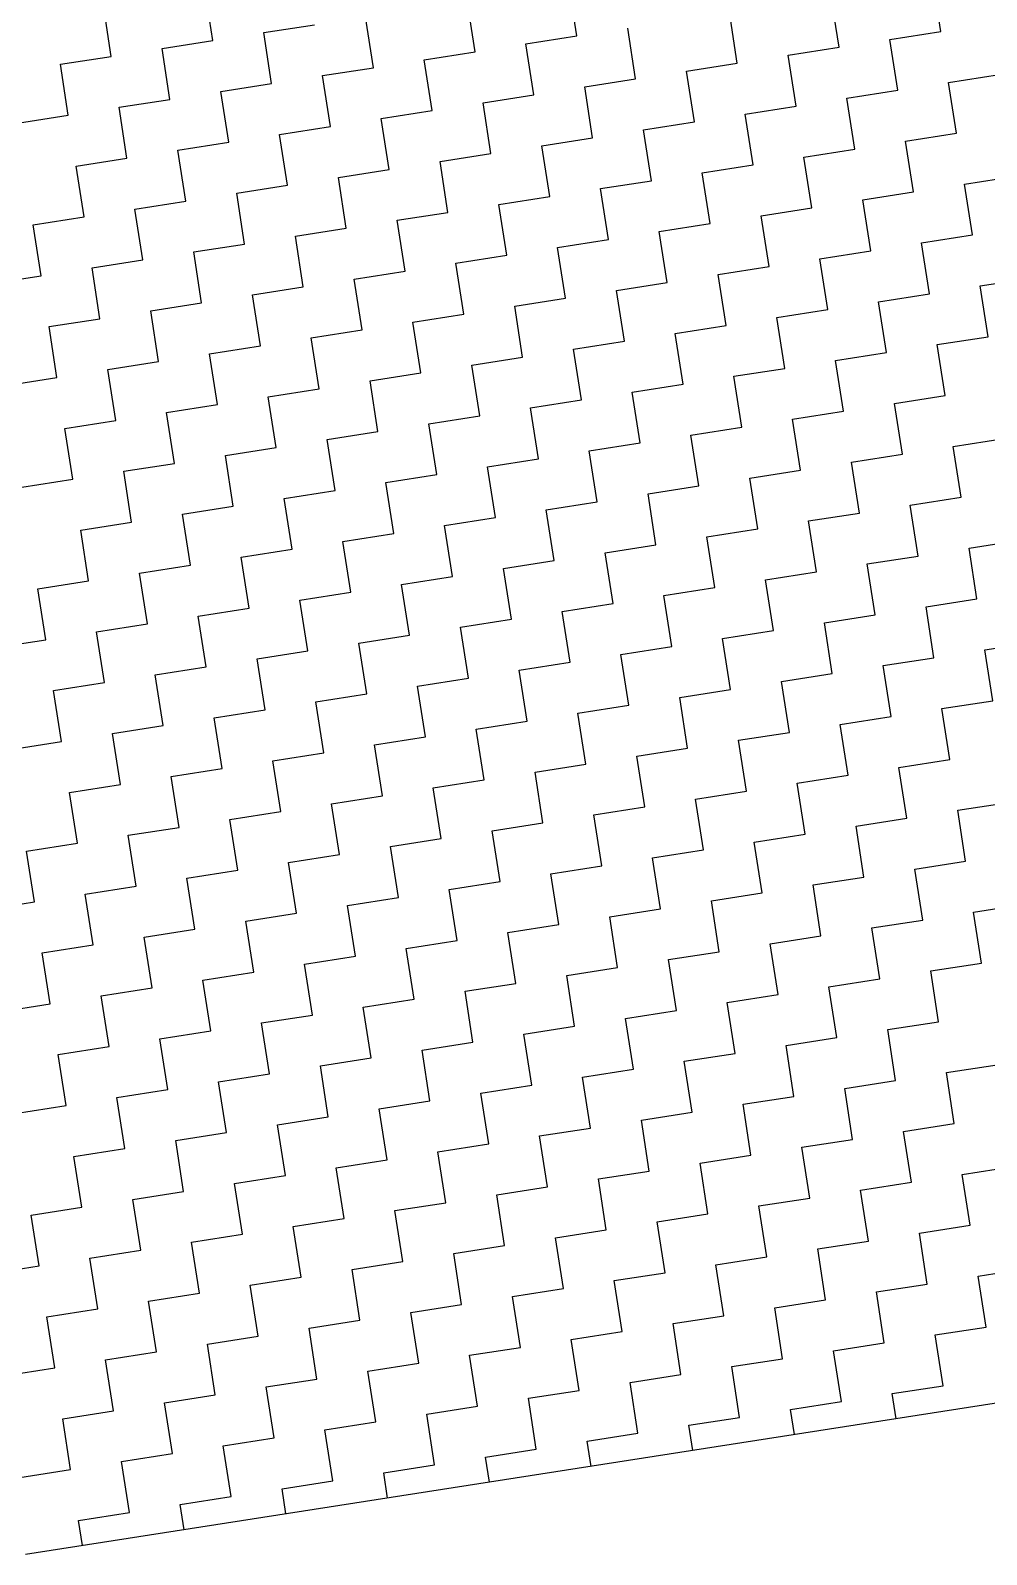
# Model space of a CAD drawing. Header units: metres. Extents: x 288488 to 290462, y 1999122 to 2001536.
# Drawn here: x 290092.7 to 290184.9, y 1999770.1 to 1999916.9 of the extents above; entities that cross this region are included whole.
import ezdxf

# ---------------------------------------------------------------- set-up
doc = ezdxf.new("R2010")
doc.units = ezdxf.units.M
doc.header["$MEASUREMENT"] = 0
doc.layers.add('POLY_HATCH', color=12, linetype='Continuous')

msp = doc.modelspace()

# ---------------------------------------------------------------- linework, layer by layer
at = {"layer": 'POLY_HATCH', "linetype": 'Continuous'}
for p, q in [((290145.4, 1999916.35), (290144.64, 1999921.25)), ((290180.47, 1999916.78), (290179.71, 1999921.69)), ((290110.33, 1999915.91), (290109.57, 1999920.81)), ((290135.6, 1999914.82), (290134.83, 1999919.72)), ((290170.67, 1999915.26), (290169.9, 1999920.16)), ((290100.53, 1999914.38), (290099.77, 1999919.28)), ((290125.8, 1999913.29), (290125.03, 1999918.2)), ((290160.86, 1999913.73), (290160.1, 1999918.63)), ((290115.23, 1999916.67), (290120.13, 1999917.43)), ((290115.99, 1999911.77), (290115.23, 1999916.67)), ((290151.06, 1999912.21), (290150.3, 1999917.11)), ((290175.57, 1999916.02), (290180.47, 1999916.78)), ((290105.43, 1999915.14), (290110.33, 1999915.91)), ((290106.19, 1999910.24), (290105.43, 1999915.14)), ((290140.5, 1999915.58), (290145.4, 1999916.35)), ((290141.26, 1999910.68), (290140.5, 1999915.58)), ((290165.77, 1999914.5), (290170.67, 1999915.26)), ((290176.33, 1999911.12), (290175.57, 1999916.02)), ((290095.63, 1999913.62), (290100.53, 1999914.38)), ((290096.39, 1999908.72), (290095.63, 1999913.62)), ((290130.7, 1999914.06), (290135.6, 1999914.82)), ((290131.46, 1999909.16), (290130.7, 1999914.06)), ((290155.96, 1999912.97), (290160.86, 1999913.73)), ((290166.53, 1999909.6), (290165.77, 1999914.5)), ((290120.89, 1999912.53), (290125.8, 1999913.29)), ((290121.66, 1999907.63), (290120.89, 1999912.53)), ((290146.16, 1999911.45), (290151.06, 1999912.21)), ((290156.73, 1999908.07), (290155.96, 1999912.97)), ((290181.23, 1999911.88), (290186.13, 1999912.65)), ((290111.09, 1999911.01), (290115.99, 1999911.77)), ((290111.86, 1999906.11), (290111.09, 1999911.01)), ((290136.36, 1999909.92), (290141.26, 1999910.68)), ((290146.92, 1999906.54), (290146.16, 1999911.45)), ((290171.43, 1999910.36), (290176.33, 1999911.12)), ((290181.99, 1999906.98), (290181.23, 1999911.88)), ((290101.29, 1999909.48), (290106.19, 1999910.24)), ((290102.05, 1999904.58), (290101.29, 1999909.48)), ((290137.12, 1999905.02), (290136.36, 1999909.92)), ((290161.63, 1999908.83), (290166.53, 1999909.6)), ((290172.19, 1999905.46), (290171.43, 1999910.36)), ((290091.49, 1999907.96), (290096.39, 1999908.72)), ((290126.56, 1999908.39), (290131.46, 1999909.16)), ((290127.32, 1999903.49), (290126.56, 1999908.39)), ((290151.83, 1999907.31), (290156.73, 1999908.07)), ((290162.39, 1999903.93), (290161.63, 1999908.83)), ((290116.76, 1999906.87), (290121.66, 1999907.63)), ((290117.52, 1999901.97), (290116.76, 1999906.87)), ((290142.02, 1999905.78), (290146.92, 1999906.54)), ((290152.59, 1999902.41), (290151.83, 1999907.31)), ((290177.09, 1999906.22), (290181.99, 1999906.98)), ((290106.95, 1999905.34), (290111.86, 1999906.11)), ((290107.72, 1999900.44), (290106.95, 1999905.34)), ((290132.22, 1999904.26), (290137.12, 1999905.02)), ((290142.79, 1999900.88), (290142.02, 1999905.78)), ((290167.29, 1999904.69), (290172.19, 1999905.46)), ((290177.86, 1999901.32), (290177.09, 1999906.22)), ((290097.15, 1999903.82), (290102.05, 1999904.58)), ((290097.92, 1999898.92), (290097.15, 1999903.82)), ((290122.42, 1999902.73), (290127.32, 1999903.49)), ((290132.98, 1999899.35), (290132.22, 1999904.26)), ((290157.49, 1999903.17), (290162.39, 1999903.93)), ((290168.05, 1999899.79), (290167.29, 1999904.69)), ((290112.62, 1999901.2), (290117.52, 1999901.97)), ((290123.18, 1999897.83), (290122.42, 1999902.73)), ((290147.69, 1999901.64), (290152.59, 1999902.41)), ((290158.25, 1999898.27), (290157.49, 1999903.17)), ((290182.76, 1999902.08), (290187.66, 1999902.84)), ((290183.52, 1999897.18), (290182.76, 1999902.08)), ((290102.82, 1999899.68), (290107.72, 1999900.44)), ((290113.38, 1999896.3), (290112.62, 1999901.2)), ((290137.89, 1999900.12), (290142.79, 1999900.88)), ((290148.45, 1999896.74), (290147.69, 1999901.64)), ((290172.95, 1999900.56), (290177.86, 1999901.32)), ((290173.72, 1999895.66), (290172.95, 1999900.56)), ((290103.58, 1999894.78), (290102.82, 1999899.68)), ((290128.08, 1999898.59), (290132.98, 1999899.35)), ((290138.65, 1999895.22), (290137.89, 1999900.12)), ((290163.15, 1999899.03), (290168.05, 1999899.79)), ((290163.92, 1999894.13), (290163.15, 1999899.03)), ((290093.01, 1999898.15), (290097.92, 1999898.92)), ((290093.78, 1999893.25), (290093.01, 1999898.15)), ((290118.28, 1999897.07), (290123.18, 1999897.83)), ((290128.85, 1999893.69), (290128.08, 1999898.59)), ((290153.35, 1999897.51), (290158.25, 1999898.27)), ((290154.11, 1999892.6), (290153.35, 1999897.51)), ((290108.48, 1999895.54), (290113.38, 1999896.3)), ((290119.04, 1999892.17), (290118.28, 1999897.07)), ((290143.55, 1999895.98), (290148.45, 1999896.74)), ((290178.62, 1999896.42), (290183.52, 1999897.18)), ((290179.38, 1999891.52), (290178.62, 1999896.42)), ((290098.68, 1999894.02), (290103.58, 1999894.78)), ((290109.24, 1999890.64), (290108.48, 1999895.54)), ((290133.75, 1999894.45), (290138.65, 1999895.22)), ((290144.31, 1999891.08), (290143.55, 1999895.98)), ((290168.82, 1999894.89), (290173.72, 1999895.66)), ((290169.58, 1999889.99), (290168.82, 1999894.89)), ((290088.88, 1999892.49), (290093.78, 1999893.25)), ((290099.44, 1999889.11), (290098.68, 1999894.02)), ((290123.95, 1999892.93), (290128.85, 1999893.69)), ((290134.51, 1999889.55), (290133.75, 1999894.45)), ((290159.01, 1999893.37), (290163.92, 1999894.13)), ((290159.78, 1999888.47), (290159.01, 1999893.37)), ((290114.14, 1999891.4), (290119.04, 1999892.17)), ((290124.71, 1999888.03), (290123.95, 1999892.93)), ((290149.21, 1999891.84), (290154.11, 1999892.6)), ((290149.98, 1999886.94), (290149.21, 1999891.84)), ((290184.28, 1999892.28), (290189.18, 1999893.04)), ((290185.05, 1999887.38), (290184.28, 1999892.28)), ((290104.34, 1999889.88), (290109.24, 1999890.64)), ((290114.91, 1999886.5), (290114.14, 1999891.4)), ((290139.41, 1999890.32), (290144.31, 1999891.08)), ((290140.17, 1999885.42), (290139.41, 1999890.32)), ((290174.48, 1999890.75), (290179.38, 1999891.52)), ((290175.24, 1999885.85), (290174.48, 1999890.75)), ((290094.54, 1999888.35), (290099.44, 1999889.11)), ((290105.1, 1999884.98), (290104.34, 1999889.88)), ((290129.61, 1999888.79), (290134.51, 1999889.55)), ((290130.37, 1999883.89), (290129.61, 1999888.79)), ((290164.68, 1999889.23), (290169.58, 1999889.99)), ((290165.44, 1999884.33), (290164.68, 1999889.23)), ((290095.3, 1999883.45), (290094.54, 1999888.35)), ((290119.81, 1999887.26), (290124.71, 1999888.03)), ((290120.57, 1999882.36), (290119.81, 1999887.26)), ((290154.88, 1999887.7), (290159.78, 1999888.47)), ((290155.64, 1999882.8), (290154.88, 1999887.7)), ((290180.14, 1999886.62), (290185.05, 1999887.38)), ((290110.01, 1999885.74), (290114.91, 1999886.5)), ((290110.77, 1999880.84), (290110.01, 1999885.74)), ((290145.08, 1999886.18), (290149.98, 1999886.94)), ((290145.84, 1999881.28), (290145.08, 1999886.18)), ((290170.34, 1999885.09), (290175.24, 1999885.85)), ((290180.91, 1999881.72), (290180.14, 1999886.62)), ((290100.2, 1999884.21), (290105.1, 1999884.98)), ((290135.27, 1999884.65), (290140.17, 1999885.42)), ((290136.04, 1999879.75), (290135.27, 1999884.65)), ((290160.54, 1999883.57), (290165.44, 1999884.33)), ((290171.11, 1999880.19), (290170.34, 1999885.09)), ((290090.4, 1999882.69), (290095.3, 1999883.45)), ((290100.97, 1999879.31), (290100.2, 1999884.21)), ((290125.47, 1999883.13), (290130.37, 1999883.89)), ((290126.23, 1999878.23), (290125.47, 1999883.13)), ((290150.74, 1999882.04), (290155.64, 1999882.8)), ((290161.3, 1999878.66), (290160.54, 1999883.57)), ((290115.67, 1999881.6), (290120.57, 1999882.36)), ((290116.43, 1999876.7), (290115.67, 1999881.6)), ((290151.5, 1999877.14), (290150.74, 1999882.04)), ((290176.01, 1999880.95), (290180.91, 1999881.72)), ((290105.87, 1999880.08), (290110.77, 1999880.84)), ((290106.63, 1999875.17), (290105.87, 1999880.08)), ((290140.94, 1999880.51), (290145.84, 1999881.28)), ((290141.7, 1999875.61), (290140.94, 1999880.51)), ((290166.2, 1999879.43), (290171.11, 1999880.19)), ((290176.77, 1999876.05), (290176.01, 1999880.95)), ((290096.07, 1999878.55), (290100.97, 1999879.31)), ((290096.83, 1999873.65), (290096.07, 1999878.55)), ((290131.14, 1999878.99), (290136.04, 1999879.75)), ((290131.9, 1999874.09), (290131.14, 1999878.99)), ((290156.4, 1999877.9), (290161.3, 1999878.66)), ((290166.97, 1999874.53), (290166.2, 1999879.43)), ((290121.33, 1999877.46), (290126.23, 1999878.23)), ((290122.1, 1999872.56), (290121.33, 1999877.46)), ((290146.6, 1999876.38), (290151.5, 1999877.14)), ((290157.17, 1999873), (290156.4, 1999877.9)), ((290181.67, 1999876.81), (290186.57, 1999877.58)), ((290111.53, 1999875.94), (290116.43, 1999876.7)), ((290112.29, 1999871.04), (290111.53, 1999875.94)), ((290136.8, 1999874.85), (290141.7, 1999875.61)), ((290147.36, 1999871.48), (290146.6, 1999876.38)), ((290171.87, 1999875.29), (290176.77, 1999876.05)), ((290182.43, 1999871.91), (290181.67, 1999876.81)), ((290101.73, 1999874.41), (290106.63, 1999875.17)), ((290102.49, 1999869.51), (290101.73, 1999874.41)), ((290127, 1999873.32), (290131.9, 1999874.09)), ((290137.56, 1999869.95), (290136.8, 1999874.85)), ((290162.07, 1999873.76), (290166.97, 1999874.53)), ((290172.63, 1999870.39), (290171.87, 1999875.29)), ((290091.93, 1999872.89), (290096.83, 1999873.65)), ((290117.2, 1999871.8), (290122.1, 1999872.56)), ((290127.76, 1999868.42), (290127, 1999873.32)), ((290152.26, 1999872.24), (290157.17, 1999873)), ((290162.83, 1999868.86), (290162.07, 1999873.76)), ((290107.39, 1999870.27), (290112.29, 1999871.04)), ((290117.96, 1999866.9), (290117.2, 1999871.8)), ((290142.46, 1999870.71), (290147.36, 1999871.48)), ((290153.03, 1999867.34), (290152.26, 1999872.24)), ((290177.53, 1999871.15), (290182.43, 1999871.91)), ((290178.29, 1999866.25), (290177.53, 1999871.15)), ((290108.16, 1999865.37), (290107.39, 1999870.27)), ((290132.66, 1999869.19), (290137.56, 1999869.95)), ((290143.23, 1999865.81), (290142.46, 1999870.71)), ((290167.73, 1999869.63), (290172.63, 1999870.39)), ((290168.49, 1999864.72), (290167.73, 1999869.63)), ((290097.59, 1999868.75), (290102.49, 1999869.51)), ((290098.35, 1999863.85), (290097.59, 1999868.75)), ((290122.86, 1999867.66), (290127.76, 1999868.42)), ((290133.42, 1999864.29), (290132.66, 1999869.19)), ((290157.93, 1999868.1), (290162.83, 1999868.86)), ((290158.69, 1999863.2), (290157.93, 1999868.1)), ((290113.06, 1999866.14), (290117.96, 1999866.9)), ((290123.62, 1999862.76), (290122.86, 1999867.66)), ((290148.13, 1999866.57), (290153.03, 1999867.34)), ((290183.2, 1999867.01), (290188.1, 1999867.78)), ((290183.96, 1999862.11), (290183.2, 1999867.01)), ((290103.26, 1999864.61), (290108.16, 1999865.37)), ((290113.82, 1999861.23), (290113.06, 1999866.14)), ((290138.32, 1999865.05), (290143.23, 1999865.81)), ((290148.89, 1999861.67), (290148.13, 1999866.57)), ((290173.39, 1999865.49), (290178.29, 1999866.25)), ((290174.16, 1999860.59), (290173.39, 1999865.49)), ((290093.45, 1999863.08), (290098.35, 1999863.85)), ((290104.02, 1999859.71), (290103.26, 1999864.61)), ((290128.52, 1999863.52), (290133.42, 1999864.29)), ((290139.09, 1999860.15), (290138.32, 1999865.05)), ((290163.59, 1999863.96), (290168.49, 1999864.72)), ((290164.35, 1999859.06), (290163.59, 1999863.96)), ((290094.22, 1999858.18), (290093.45, 1999863.08)), ((290118.72, 1999862), (290123.62, 1999862.76)), ((290129.29, 1999858.62), (290128.52, 1999863.52)), ((290153.79, 1999862.44), (290158.69, 1999863.2)), ((290154.55, 1999857.54), (290153.79, 1999862.44)), ((290108.92, 1999860.47), (290113.82, 1999861.23)), ((290119.48, 1999857.1), (290118.72, 1999862)), ((290143.99, 1999860.91), (290148.89, 1999861.67)), ((290144.75, 1999856.01), (290143.99, 1999860.91)), ((290179.06, 1999861.35), (290183.96, 1999862.11)), ((290179.82, 1999856.45), (290179.06, 1999861.35)), ((290099.12, 1999858.95), (290104.02, 1999859.71)), ((290109.68, 1999855.57), (290108.92, 1999860.47)), ((290134.19, 1999859.38), (290139.09, 1999860.15)), ((290134.95, 1999854.48), (290134.19, 1999859.38)), ((290169.26, 1999859.82), (290174.16, 1999860.59)), ((290170.02, 1999854.92), (290169.26, 1999859.82)), ((290089.32, 1999857.42), (290094.22, 1999858.18)), ((290099.88, 1999854.05), (290099.12, 1999858.95)), ((290124.38, 1999857.86), (290129.29, 1999858.62)), ((290125.15, 1999852.96), (290124.38, 1999857.86)), ((290159.45, 1999858.3), (290164.35, 1999859.06)), ((290160.22, 1999853.4), (290159.45, 1999858.3)), ((290184.72, 1999857.21), (290189.62, 1999857.97)), ((290114.58, 1999856.33), (290119.48, 1999857.1)), ((290149.65, 1999856.77), (290154.55, 1999857.54)), ((290150.41, 1999851.87), (290149.65, 1999856.77)), ((290174.92, 1999855.69), (290179.82, 1999856.45)), ((290185.48, 1999852.31), (290184.72, 1999857.21)), ((290104.78, 1999854.81), (290109.68, 1999855.57)), ((290115.35, 1999851.43), (290114.58, 1999856.33)), ((290139.85, 1999855.25), (290144.75, 1999856.01)), ((290140.61, 1999850.35), (290139.85, 1999855.25)), ((290165.12, 1999854.16), (290170.02, 1999854.92)), ((290175.68, 1999850.78), (290174.92, 1999855.69)), ((290094.98, 1999853.28), (290099.88, 1999854.05)), ((290105.54, 1999849.91), (290104.78, 1999854.81)), ((290130.05, 1999853.72), (290134.95, 1999854.48)), ((290130.81, 1999848.82), (290130.05, 1999853.72)), ((290165.88, 1999849.26), (290165.12, 1999854.16)), ((290095.74, 1999848.38), (290094.98, 1999853.28)), ((290120.25, 1999852.2), (290125.15, 1999852.96)), ((290121.01, 1999847.29), (290120.25, 1999852.2)), ((290155.32, 1999852.63), (290160.22, 1999853.4)), ((290156.08, 1999847.73), (290155.32, 1999852.63)), ((290180.58, 1999851.55), (290185.48, 1999852.31)), ((290110.44, 1999850.67), (290115.35, 1999851.43)), ((290111.21, 1999845.77), (290110.44, 1999850.67)), ((290145.51, 1999851.11), (290150.41, 1999851.87)), ((290146.28, 1999846.21), (290145.51, 1999851.11)), ((290170.78, 1999850.02), (290175.68, 1999850.78)), ((290181.35, 1999846.65), (290180.58, 1999851.55)), ((290100.64, 1999849.14), (290105.54, 1999849.91)), ((290101.41, 1999844.24), (290100.64, 1999849.14)), ((290135.71, 1999849.58), (290140.61, 1999850.35)), ((290136.47, 1999844.68), (290135.71, 1999849.58)), ((290160.98, 1999848.5), (290165.88, 1999849.26)), ((290171.54, 1999845.12), (290170.78, 1999850.02)), ((290090.84, 1999847.62), (290095.74, 1999848.38)), ((290125.91, 1999848.06), (290130.81, 1999848.82)), ((290126.67, 1999843.16), (290125.91, 1999848.06)), ((290151.18, 1999846.97), (290156.08, 1999847.73)), ((290161.74, 1999843.6), (290160.98, 1999848.5)), ((290116.11, 1999846.53), (290121.01, 1999847.29)), ((290116.87, 1999841.63), (290116.11, 1999846.53)), ((290141.38, 1999845.44), (290146.28, 1999846.21)), ((290151.94, 1999842.07), (290151.18, 1999846.97)), ((290176.44, 1999845.88), (290181.35, 1999846.65)), ((290106.31, 1999845.01), (290111.21, 1999845.77)), ((290107.07, 1999840.11), (290106.31, 1999845.01)), ((290131.57, 1999843.92), (290136.47, 1999844.68)), ((290142.14, 1999840.54), (290141.38, 1999845.44)), ((290166.64, 1999844.36), (290171.54, 1999845.12)), ((290177.21, 1999840.98), (290176.44, 1999845.88)), ((290096.5, 1999843.48), (290101.41, 1999844.24)), ((290097.27, 1999838.58), (290096.5, 1999843.48)), ((290121.77, 1999842.39), (290126.67, 1999843.16)), ((290132.34, 1999839.02), (290131.57, 1999843.92)), ((290156.84, 1999842.83), (290161.74, 1999843.6)), ((290167.41, 1999839.46), (290166.64, 1999844.36)), ((290122.53, 1999837.49), (290121.77, 1999842.39)), ((290147.04, 1999841.31), (290151.94, 1999842.07)), ((290157.6, 1999837.93), (290156.84, 1999842.83)), ((290182.11, 1999841.75), (290187.01, 1999842.51)), ((290182.87, 1999836.84), (290182.11, 1999841.75)), ((290111.97, 1999840.87), (290116.87, 1999841.63)), ((290112.73, 1999835.97), (290111.97, 1999840.87)), ((290137.24, 1999839.78), (290142.14, 1999840.54)), ((290147.8, 1999836.41), (290147.04, 1999841.31)), ((290172.31, 1999840.22), (290177.21, 1999840.98)), ((290173.07, 1999835.32), (290172.31, 1999840.22)), ((290102.17, 1999839.34), (290107.07, 1999840.11)), ((290102.93, 1999834.44), (290102.17, 1999839.34)), ((290127.44, 1999838.26), (290132.34, 1999839.02)), ((290138, 1999834.88), (290137.24, 1999839.78)), ((290162.5, 1999838.69), (290167.41, 1999839.46)), ((290092.37, 1999837.82), (290097.27, 1999838.58)), ((290093.13, 1999832.92), (290092.37, 1999837.82)), ((290117.63, 1999836.73), (290122.53, 1999837.49)), ((290128.2, 1999833.35), (290127.44, 1999838.26)), ((290152.7, 1999837.17), (290157.6, 1999837.93)), ((290163.27, 1999833.79), (290162.5, 1999838.69)), ((290107.83, 1999835.2), (290112.73, 1999835.97)), ((290118.4, 1999831.83), (290117.63, 1999836.73)), ((290142.9, 1999835.64), (290147.8, 1999836.41)), ((290153.47, 1999832.27), (290152.7, 1999837.17)), ((290177.97, 1999836.08), (290182.87, 1999836.84)), ((290178.73, 1999831.18), (290177.97, 1999836.08)), ((290098.03, 1999833.68), (290102.93, 1999834.44)), ((290108.59, 1999830.3), (290107.83, 1999835.2)), ((290133.1, 1999834.12), (290138, 1999834.88)), ((290143.66, 1999830.74), (290142.9, 1999835.64)), ((290168.17, 1999834.56), (290173.07, 1999835.32)), ((290168.93, 1999829.66), (290168.17, 1999834.56)), ((290088.23, 1999832.15), (290093.13, 1999832.92)), ((290098.79, 1999828.78), (290098.03, 1999833.68)), ((290123.3, 1999832.59), (290128.2, 1999833.35)), ((290133.86, 1999829.22), (290133.1, 1999834.12)), ((290158.37, 1999833.03), (290163.27, 1999833.79)), ((290159.13, 1999828.13), (290158.37, 1999833.03)), ((290113.5, 1999831.07), (290118.4, 1999831.83)), ((290124.06, 1999827.69), (290123.3, 1999832.59)), ((290148.57, 1999831.5), (290153.47, 1999832.27)), ((290149.33, 1999826.6), (290148.57, 1999831.5)), ((290183.63, 1999831.94), (290188.54, 1999832.71)), ((290184.4, 1999827.04), (290183.63, 1999831.94)), ((290103.69, 1999829.54), (290108.59, 1999830.3)), ((290114.26, 1999826.17), (290113.5, 1999831.07)), ((290138.76, 1999829.98), (290143.66, 1999830.74)), ((290139.53, 1999825.08), (290138.76, 1999829.98)), ((290173.83, 1999830.42), (290178.73, 1999831.18)), ((290174.6, 1999825.52), (290173.83, 1999830.42)), ((290093.89, 1999828.01), (290098.79, 1999828.78)), ((290104.46, 1999824.64), (290103.69, 1999829.54)), ((290128.96, 1999828.45), (290133.86, 1999829.22)), ((290129.72, 1999823.55), (290128.96, 1999828.45)), ((290164.03, 1999828.89), (290168.93, 1999829.66)), ((290164.79, 1999823.99), (290164.03, 1999828.89)), ((290094.65, 1999823.11), (290093.89, 1999828.01)), ((290119.16, 1999826.93), (290124.06, 1999827.69)), ((290154.23, 1999827.37), (290159.13, 1999828.13)), ((290154.99, 1999822.47), (290154.23, 1999827.37)), ((290179.5, 1999826.28), (290184.4, 1999827.04)), ((290109.36, 1999825.4), (290114.26, 1999826.17)), ((290119.92, 1999822.03), (290119.16, 1999826.93)), ((290144.43, 1999825.84), (290149.33, 1999826.6)), ((290145.19, 1999820.94), (290144.43, 1999825.84)), ((290169.69, 1999824.75), (290174.6, 1999825.52)), ((290180.26, 1999821.38), (290179.5, 1999826.28)), ((290099.56, 1999823.88), (290104.46, 1999824.64)), ((290110.12, 1999820.5), (290109.36, 1999825.4)), ((290134.63, 1999824.32), (290139.53, 1999825.08)), ((290135.39, 1999819.41), (290134.63, 1999824.32)), ((290170.46, 1999819.85), (290169.69, 1999824.75)), ((290089.75, 1999822.35), (290094.65, 1999823.11)), ((290100.32, 1999818.98), (290099.56, 1999823.88)), ((290124.82, 1999822.79), (290129.72, 1999823.55)), ((290125.59, 1999817.89), (290124.82, 1999822.79)), ((290159.89, 1999823.23), (290164.79, 1999823.99)), ((290160.66, 1999818.33), (290159.89, 1999823.23)), ((290115.02, 1999821.26), (290119.92, 1999822.03)), ((290115.78, 1999816.36), (290115.02, 1999821.26)), ((290150.09, 1999821.7), (290154.99, 1999822.47)), ((290150.85, 1999816.8), (290150.09, 1999821.7)), ((290175.36, 1999820.62), (290180.26, 1999821.38)), ((290105.22, 1999819.74), (290110.12, 1999820.5)), ((290105.98, 1999814.84), (290105.22, 1999819.74)), ((290140.29, 1999820.18), (290145.19, 1999820.94)), ((290141.05, 1999815.28), (290140.29, 1999820.18)), ((290165.56, 1999819.09), (290170.46, 1999819.85)), ((290176.12, 1999815.72), (290175.36, 1999820.62)), ((290095.42, 1999818.21), (290100.32, 1999818.98)), ((290096.18, 1999813.31), (290095.42, 1999818.21)), ((290130.49, 1999818.65), (290135.39, 1999819.41)), ((290131.25, 1999813.75), (290130.49, 1999818.65)), ((290155.75, 1999817.57), (290160.66, 1999818.33)), ((290166.32, 1999814.19), (290165.56, 1999819.09)), ((290120.69, 1999817.13), (290125.59, 1999817.89)), ((290121.45, 1999812.23), (290120.69, 1999817.13)), ((290145.95, 1999816.04), (290150.85, 1999816.8)), ((290156.52, 1999812.66), (290155.75, 1999817.57)), ((290181.02, 1999816.48), (290185.92, 1999817.24)), ((290110.88, 1999815.6), (290115.78, 1999816.36)), ((290111.65, 1999810.7), (290110.88, 1999815.6)), ((290136.15, 1999814.51), (290141.05, 1999815.28)), ((290146.72, 1999811.14), (290145.95, 1999816.04)), ((290171.22, 1999814.95), (290176.12, 1999815.72)), ((290181.78, 1999811.58), (290181.02, 1999816.48)), ((290101.08, 1999814.08), (290105.98, 1999814.84)), ((290101.84, 1999809.17), (290101.08, 1999814.08)), ((290136.91, 1999809.61), (290136.15, 1999814.51)), ((290161.42, 1999813.43), (290166.32, 1999814.19)), ((290171.98, 1999810.05), (290171.22, 1999814.95)), ((290091.28, 1999812.55), (290096.18, 1999813.31)), ((290126.35, 1999812.99), (290131.25, 1999813.75)), ((290127.11, 1999808.09), (290126.35, 1999812.99)), ((290151.62, 1999811.9), (290156.52, 1999812.66)), ((290162.18, 1999808.53), (290161.42, 1999813.43)), ((290116.55, 1999811.46), (290121.45, 1999812.23)), ((290117.31, 1999806.56), (290116.55, 1999811.46)), ((290141.81, 1999810.38), (290146.72, 1999811.14)), ((290152.38, 1999807), (290151.62, 1999811.9)), ((290176.88, 1999810.81), (290181.78, 1999811.58)), ((290106.75, 1999809.94), (290111.65, 1999810.7)), ((290107.51, 1999805.04), (290106.75, 1999809.94)), ((290132.01, 1999808.85), (290136.91, 1999809.61)), ((290142.58, 1999805.47), (290141.81, 1999810.38)), ((290167.08, 1999809.29), (290171.98, 1999810.05)), ((290177.65, 1999805.91), (290176.88, 1999810.81)), ((290096.94, 1999808.41), (290101.84, 1999809.17)), ((290097.71, 1999803.51), (290096.94, 1999808.41)), ((290122.21, 1999807.32), (290127.11, 1999808.09)), ((290132.78, 1999803.95), (290132.01, 1999808.85)), ((290157.28, 1999807.76), (290162.18, 1999808.53)), ((290167.84, 1999804.39), (290167.08, 1999809.29)), ((290112.41, 1999805.8), (290117.31, 1999806.56)), ((290122.97, 1999802.42), (290122.21, 1999807.32)), ((290147.48, 1999806.24), (290152.38, 1999807)), ((290158.04, 1999802.86), (290157.28, 1999807.76)), ((290182.55, 1999806.68), (290187.45, 1999807.44)), ((290183.31, 1999801.78), (290182.55, 1999806.68)), ((290102.61, 1999804.27), (290107.51, 1999805.04)), ((290113.17, 1999800.9), (290112.41, 1999805.8)), ((290137.68, 1999804.71), (290142.58, 1999805.47)), ((290148.24, 1999801.34), (290147.48, 1999806.24)), ((290172.75, 1999805.15), (290177.65, 1999805.91)), ((290173.51, 1999800.25), (290172.75, 1999805.15)), ((290092.81, 1999802.75), (290097.71, 1999803.51)), ((290103.37, 1999799.37), (290102.61, 1999804.27)), ((290127.87, 1999803.19), (290132.78, 1999803.95)), ((290138.44, 1999799.81), (290137.68, 1999804.71)), ((290162.94, 1999803.63), (290167.84, 1999804.39)), ((290163.71, 1999798.72), (290162.94, 1999803.63)), ((290093.57, 1999797.85), (290092.81, 1999802.75)), ((290118.07, 1999801.66), (290122.97, 1999802.42)), ((290128.64, 1999798.29), (290127.87, 1999803.19)), ((290153.14, 1999802.1), (290158.04, 1999802.86)), ((290153.9, 1999797.2), (290153.14, 1999802.1)), ((290108.27, 1999800.14), (290113.17, 1999800.9)), ((290118.84, 1999796.76), (290118.07, 1999801.66)), ((290143.34, 1999800.57), (290148.24, 1999801.34)), ((290144.1, 1999795.67), (290143.34, 1999800.57)), ((290178.41, 1999801.01), (290183.31, 1999801.78)), ((290179.17, 1999796.11), (290178.41, 1999801.01)), ((290098.47, 1999798.61), (290103.37, 1999799.37)), ((290109.03, 1999795.23), (290108.27, 1999800.14)), ((290133.54, 1999799.05), (290138.44, 1999799.81)), ((290168.61, 1999799.49), (290173.51, 1999800.25)), ((290169.37, 1999794.59), (290168.61, 1999799.49)), ((290088.67, 1999797.08), (290093.57, 1999797.85)), ((290099.23, 1999793.71), (290098.47, 1999798.61)), ((290123.74, 1999797.52), (290128.64, 1999798.29)), ((290134.3, 1999794.15), (290133.54, 1999799.05)), ((290158.81, 1999797.96), (290163.71, 1999798.72)), ((290159.57, 1999793.06), (290158.81, 1999797.96)), ((290184.07, 1999796.87), (290188.97, 1999797.64)), ((290113.93, 1999796), (290118.84, 1999796.76)), ((290124.5, 1999792.62), (290123.74, 1999797.52)), ((290149, 1999796.44), (290153.9, 1999797.2)), ((290149.77, 1999791.53), (290149, 1999796.44)), ((290184.84, 1999791.97), (290184.07, 1999796.87)), ((290104.13, 1999794.47), (290109.03, 1999795.23)), ((290114.7, 1999791.1), (290113.93, 1999796)), ((290139.2, 1999794.91), (290144.1, 1999795.67)), ((290139.96, 1999790.01), (290139.2, 1999794.91)), ((290174.27, 1999795.35), (290179.17, 1999796.11)), ((290175.03, 1999790.45), (290174.27, 1999795.35)), ((290094.33, 1999792.95), (290099.23, 1999793.71)), ((290104.9, 1999789.57), (290104.13, 1999794.47)), ((290129.4, 1999793.38), (290134.3, 1999794.15)), ((290130.16, 1999788.48), (290129.4, 1999793.38)), ((290164.47, 1999793.82), (290169.37, 1999794.59)), ((290165.23, 1999788.92), (290164.47, 1999793.82)), ((290095.09, 1999788.04), (290094.33, 1999792.95)), ((290119.6, 1999791.86), (290124.5, 1999792.62)), ((290120.36, 1999786.96), (290119.6, 1999791.86)), ((290154.67, 1999792.3), (290159.57, 1999793.06)), ((290155.43, 1999787.4), (290154.67, 1999792.3)), ((290179.93, 1999791.21), (290184.84, 1999791.97)), ((290109.8, 1999790.33), (290114.7, 1999791.1)), ((290110.56, 1999785.43), (290109.8, 1999790.33)), ((290144.87, 1999790.77), (290149.77, 1999791.53)), ((290145.63, 1999785.87), (290144.87, 1999790.77)), ((290170.13, 1999789.69), (290175.03, 1999790.45)), ((290180.7, 1999786.31), (290179.93, 1999791.21)), ((290099.99, 1999788.81), (290104.9, 1999789.57)), ((290100.76, 1999783.91), (290099.99, 1999788.81)), ((290135.06, 1999789.25), (290139.96, 1999790.01)), ((290135.83, 1999784.35), (290135.06, 1999789.25)), ((290160.33, 1999788.16), (290165.23, 1999788.92)), ((290170.9, 1999784.78), (290170.13, 1999789.69)), ((290090.19, 1999787.28), (290095.09, 1999788.04)), ((290125.26, 1999787.72), (290130.16, 1999788.48)), ((290126.02, 1999782.82), (290125.26, 1999787.72)), ((290150.53, 1999786.63), (290155.43, 1999787.4)), ((290161.09, 1999783.26), (290160.33, 1999788.16)), ((290115.46, 1999786.2), (290120.36, 1999786.96)), ((290116.22, 1999781.29), (290115.46, 1999786.2)), ((290140.73, 1999785.11), (290145.63, 1999785.87)), ((290151.29, 1999781.73), (290150.53, 1999786.63)), ((290175.8, 1999785.55), (290180.7, 1999786.31)), ((290105.66, 1999784.67), (290110.56, 1999785.43)), ((290106.42, 1999779.77), (290105.66, 1999784.67)), ((290141.49, 1999780.21), (290140.73, 1999785.11)), ((290165.99, 1999784.02), (290170.9, 1999784.78)), ((290176.17, 1999783.13), (290175.8, 1999785.55)), ((290095.86, 1999783.14), (290100.76, 1999783.91)), ((290096.62, 1999778.24), (290095.86, 1999783.14)), ((290130.93, 1999783.58), (290135.83, 1999784.35)), ((290131.69, 1999778.68), (290130.93, 1999783.58)), ((290156.19, 1999782.5), (290161.09, 1999783.26)), ((290166.37, 1999781.6), (290165.99, 1999784.02)), ((290121.12, 1999782.06), (290126.02, 1999782.82)), ((290121.89, 1999777.16), (290121.12, 1999782.06)), ((290146.39, 1999780.97), (290151.29, 1999781.73)), ((290156.57, 1999780.07), (290156.19, 1999782.5)), ((290111.32, 1999780.53), (290116.22, 1999781.29)), ((290112.08, 1999775.63), (290111.32, 1999780.53)), ((290136.59, 1999779.44), (290141.49, 1999780.21)), ((290146.77, 1999778.54), (290146.39, 1999780.97)), ((290101.52, 1999779.01), (290106.42, 1999779.77)), ((290102.28, 1999774.1), (290101.52, 1999779.01)), ((290126.79, 1999777.92), (290131.69, 1999778.68)), ((290136.97, 1999777.02), (290136.59, 1999779.44)), ((290091.72, 1999777.48), (290096.62, 1999778.24)), ((290116.99, 1999776.39), (290121.89, 1999777.16)), ((290127.17, 1999775.49), (290126.79, 1999777.92)), ((290107.18, 1999774.87), (290112.08, 1999775.63)), ((290117.36, 1999773.96), (290116.99, 1999776.39)), ((290107.56, 1999772.43), (290107.18, 1999774.87)), ((290097.38, 1999773.34), (290102.28, 1999774.1)), ((290097.76, 1999770.91), (290097.38, 1999773.34))]:
    msp.add_line(p, q, dxfattribs=at)
at = {"layer": 'POLY_HATCH'}
msp.add_line((290350.66, 1999810.32), (290092.28, 1999770.05), dxfattribs=at)

doc.saveas('drawing.dxf')
